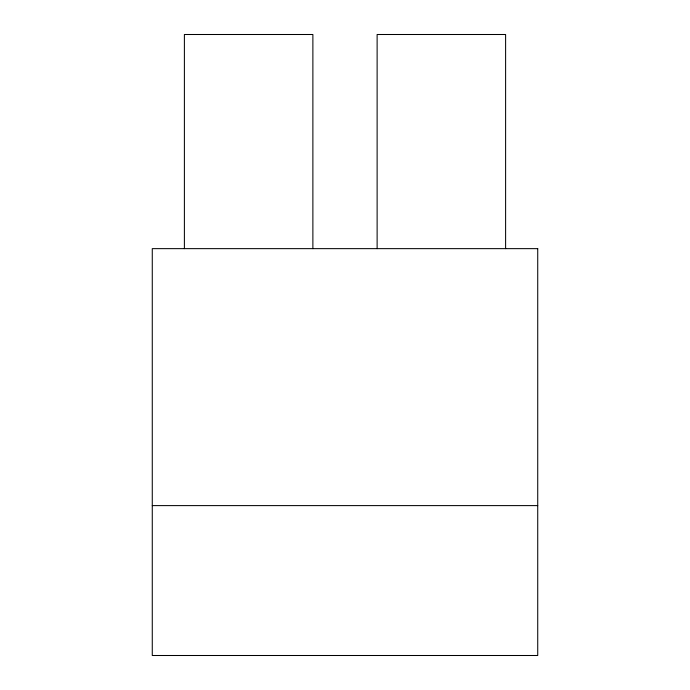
<?xml version="1.0" encoding="UTF-8"?>
<svg xmlns="http://www.w3.org/2000/svg" width="690" height="690" viewBox="0 0 690 690"><rect width="100%" height="100%" fill="white"/><g stroke="black" fill="none" stroke-linecap="round" stroke-linejoin="round"><path stroke-width="1.03" d="M152.274 505.606L537.726 505.606M505.606 248.641L505.606 34.5L377.12 34.5L377.12 248.641M312.88 248.641L312.88 34.5L184.394 34.5L184.394 248.641M537.726 248.641L152.274 248.641L152.274 655.5L537.726 655.5L537.726 248.641"/></g></svg>
